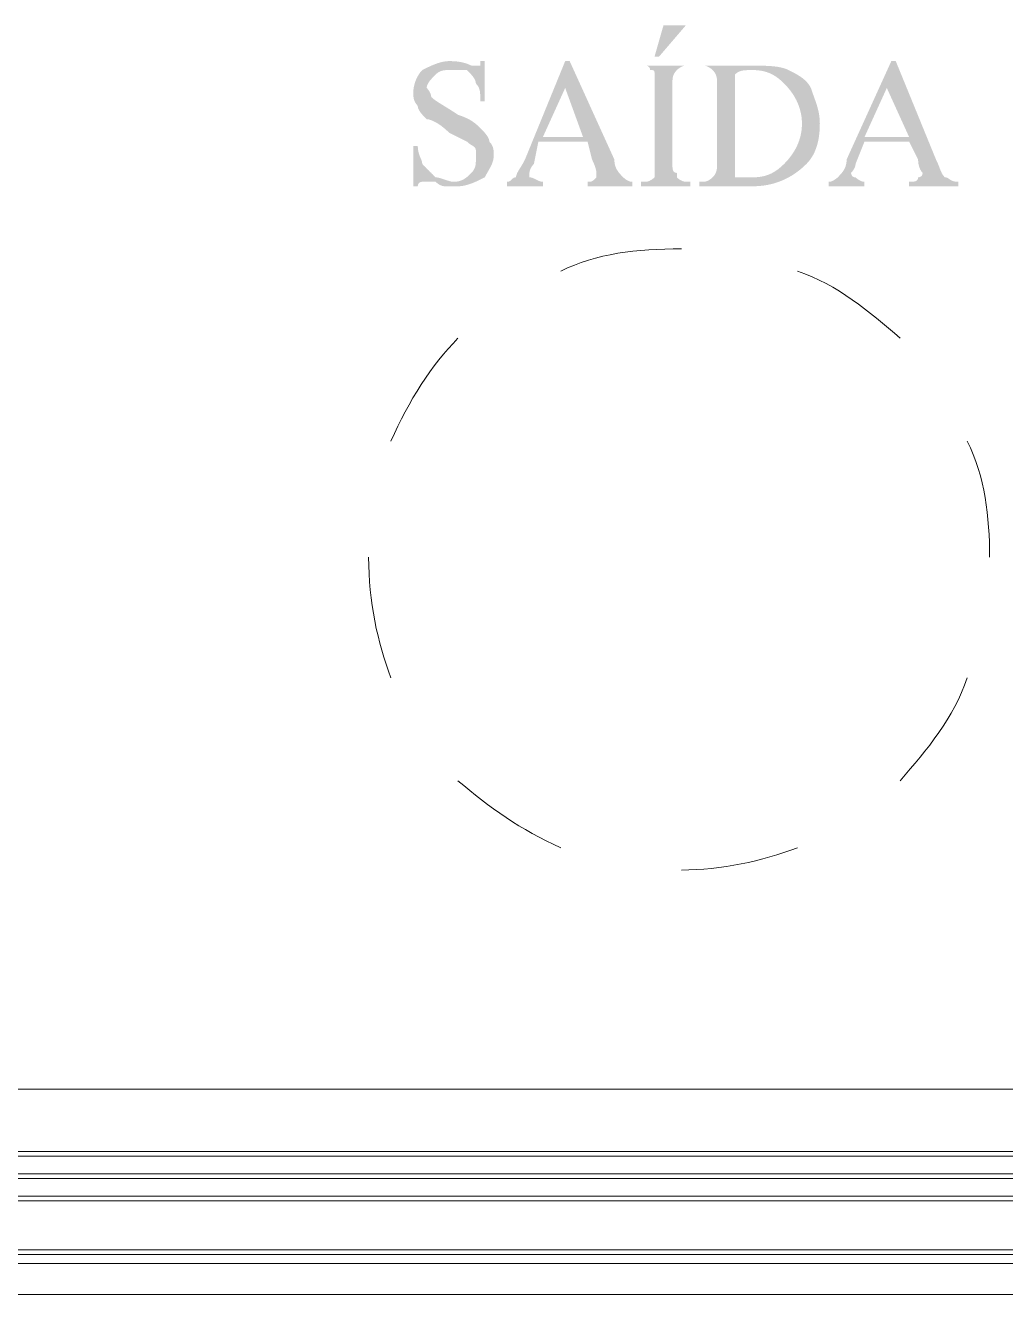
# Model space of a CAD drawing. Header units: metres. Extents: x 2999 to 3164, y 1641 to 1678.
# Drawn here: x 3003.6268 to 3003.9674, y 1655.2108 to 1655.6516 of the extents above; entities that cross this region are included whole.
import ezdxf

# ---------------------------------------------------------------- set-up
doc = ezdxf.new("R2010")
doc.units = ezdxf.units.M

msp = doc.modelspace()

# ---------------------------------------------------------------- hatches: boundary and pattern name
at = {"true_color": 0x000007}
h = msp.add_hatch(color=7, dxfattribs=at)
h.paths.add_polyline_path([(3003.78645, 1655.63919), (3003.78645, 1655.62522), (3003.7849, 1655.62522), (3003.7849, 1655.62522), (3003.7849, 1655.6256), (3003.7849, 1655.62596), (3003.78489, 1655.62631), (3003.78489, 1655.62665), (3003.78488, 1655.62697), (3003.78487, 1655.62728), (3003.78486, 1655.62758), (3003.78484, 1655.62786), (3003.78482, 1655.62814), (3003.78479, 1655.6284), (3003.78475, 1655.62866), (3003.7847, 1655.62891), (3003.78465, 1655.62914), (3003.78459, 1655.62938), (3003.78452, 1655.6296), (3003.78444, 1655.62982), (3003.78435, 1655.63003), (3003.78424, 1655.63024), (3003.78413, 1655.63044), (3003.784, 1655.63064), (3003.78386, 1655.63084), (3003.7837, 1655.63104), (3003.78353, 1655.63123), (3003.78335, 1655.63143), (3003.78335, 1655.63143), (3003.78334, 1655.63162), (3003.78331, 1655.63182), (3003.78328, 1655.63201), (3003.78322, 1655.6322), (3003.78316, 1655.6324), (3003.78308, 1655.63259), (3003.78299, 1655.63279), (3003.78289, 1655.63298), (3003.78277, 1655.63317), (3003.78265, 1655.63337), (3003.78252, 1655.63356), (3003.78238, 1655.63376), (3003.78223, 1655.63395), (3003.78207, 1655.63414), (3003.78191, 1655.63434), (3003.78174, 1655.63453), (3003.78156, 1655.63473), (3003.78138, 1655.63492), (3003.7812, 1655.63511), (3003.78101, 1655.63531), (3003.78082, 1655.6355), (3003.78063, 1655.6357), (3003.78044, 1655.63589), (3003.78024, 1655.63608), (3003.77986, 1655.63608), (3003.7795, 1655.63608), (3003.77915, 1655.63608), (3003.77881, 1655.63608), (3003.77849, 1655.63608), (3003.77818, 1655.63608), (3003.77788, 1655.63608), (3003.7776, 1655.63608), (3003.77732, 1655.63608), (3003.77706, 1655.63608), (3003.7768, 1655.63608), (3003.77656, 1655.63608), (3003.77632, 1655.63608), (3003.77609, 1655.63608), (3003.77586, 1655.63608), (3003.77564, 1655.63608), (3003.77543, 1655.63608), (3003.77522, 1655.63608), (3003.77502, 1655.63608), (3003.77482, 1655.63608), (3003.77462, 1655.63608), (3003.77442, 1655.63608), (3003.77423, 1655.63608), (3003.77403, 1655.63608), (3003.77384, 1655.63608), (3003.77365, 1655.63608), (3003.77345, 1655.63608), (3003.77326, 1655.63608), (3003.77306, 1655.63607), (3003.77287, 1655.63606), (3003.77268, 1655.63604), (3003.77248, 1655.63603), (3003.77229, 1655.636), (3003.77209, 1655.63597), (3003.7719, 1655.63593), (3003.77171, 1655.63589), (3003.77151, 1655.63584), (3003.77132, 1655.63578), (3003.77112, 1655.6357), (3003.77093, 1655.63562), (3003.77074, 1655.63553), (3003.77054, 1655.63543), (3003.77035, 1655.63531), (3003.77015, 1655.63519), (3003.76996, 1655.63504), (3003.76977, 1655.63489), (3003.76957, 1655.63472), (3003.76938, 1655.63453), (3003.76918, 1655.63434), (3003.76899, 1655.63414), (3003.7688, 1655.63395), (3003.76861, 1655.63376), (3003.76842, 1655.63356), (3003.76824, 1655.63337), (3003.76806, 1655.63317), (3003.76788, 1655.63298), (3003.76771, 1655.63279), (3003.76755, 1655.63259), (3003.76739, 1655.6324), (3003.76724, 1655.6322), (3003.7671, 1655.63201), (3003.76697, 1655.63182), (3003.76685, 1655.63162), (3003.76673, 1655.63143), (3003.76663, 1655.63123), (3003.76654, 1655.63104), (3003.76646, 1655.63085), (3003.7664, 1655.63065), (3003.76634, 1655.63046), (3003.76631, 1655.63026), (3003.76628, 1655.63007), (3003.76627, 1655.62988), (3003.76628, 1655.62987), (3003.7663, 1655.62984), (3003.76634, 1655.62981), (3003.76639, 1655.62975), (3003.76645, 1655.62969), (3003.76652, 1655.62961), (3003.76659, 1655.62952), (3003.76668, 1655.62942), (3003.76677, 1655.6293), (3003.76686, 1655.62918), (3003.76695, 1655.62905), (3003.76705, 1655.62891), (3003.76715, 1655.62876), (3003.76724, 1655.6286), (3003.76734, 1655.62844), (3003.76742, 1655.62827), (3003.76751, 1655.62809), (3003.76758, 1655.62791), (3003.76765, 1655.62773), (3003.76771, 1655.62754), (3003.76776, 1655.62735), (3003.7678, 1655.62716), (3003.76782, 1655.62697), (3003.76783, 1655.62677), (3003.76803, 1655.62658), (3003.76825, 1655.62638), (3003.76848, 1655.62619), (3003.76873, 1655.62599), (3003.769, 1655.62579), (3003.76928, 1655.62558), (3003.76958, 1655.62538), (3003.7699, 1655.62516), (3003.77023, 1655.62494), (3003.77057, 1655.62472), (3003.77094, 1655.62449), (3003.77132, 1655.62425), (3003.77171, 1655.624), (3003.77213, 1655.62375), (3003.77255, 1655.62348), (3003.773, 1655.62321), (3003.77346, 1655.62292), (3003.77394, 1655.62262), (3003.77443, 1655.62232), (3003.77494, 1655.62199), (3003.77546, 1655.62166), (3003.77601, 1655.62131), (3003.77656, 1655.62094), (3003.77714, 1655.62056), (3003.7777, 1655.62037), (3003.77824, 1655.62018), (3003.77874, 1655.61998), (3003.77922, 1655.61979), (3003.77967, 1655.61959), (3003.7801, 1655.6194), (3003.7805, 1655.61921), (3003.78087, 1655.61901), (3003.78123, 1655.61882), (3003.78157, 1655.61862), (3003.78188, 1655.61843), (3003.78218, 1655.61824), (3003.78246, 1655.61804), (3003.78273, 1655.61785), (3003.78299, 1655.61765), (3003.78323, 1655.61746), (3003.78346, 1655.61727), (3003.78369, 1655.61707), (3003.7839, 1655.61688), (3003.78411, 1655.61668), (3003.78431, 1655.61649), (3003.78451, 1655.6163), (3003.7847, 1655.6161), (3003.7849, 1655.61591), (3003.78509, 1655.61571), (3003.78528, 1655.61552), (3003.78548, 1655.61533), (3003.78567, 1655.61513), (3003.78585, 1655.61494), (3003.78604, 1655.61474), (3003.78622, 1655.61455), (3003.78639, 1655.61436), (3003.78656, 1655.61416), (3003.78673, 1655.61397), (3003.78688, 1655.61377), (3003.78703, 1655.61358), (3003.78717, 1655.61339), (3003.78731, 1655.61319), (3003.78743, 1655.613), (3003.78754, 1655.6128), (3003.78764, 1655.61261), (3003.78773, 1655.61242), (3003.78781, 1655.61222), (3003.78788, 1655.61203), (3003.78793, 1655.61183), (3003.78797, 1655.61164), (3003.78799, 1655.61145), (3003.788, 1655.61125), (3003.78819, 1655.61106), (3003.78836, 1655.61086), (3003.78851, 1655.61067), (3003.78866, 1655.61048), (3003.78878, 1655.61028), (3003.7889, 1655.61009), (3003.789, 1655.60989), (3003.78909, 1655.6097), (3003.78917, 1655.60951), (3003.78925, 1655.60931), (3003.78931, 1655.60912), (3003.78936, 1655.60892), (3003.7894, 1655.60873), (3003.78944, 1655.60854), (3003.78947, 1655.60834), (3003.7895, 1655.60815), (3003.78951, 1655.60795), (3003.78953, 1655.60776), (3003.78954, 1655.60757), (3003.78955, 1655.60737), (3003.78955, 1655.60718), (3003.78955, 1655.60698), (3003.78955, 1655.60679), (3003.78955, 1655.6066), (3003.78955, 1655.60622), (3003.78952, 1655.60585), (3003.78948, 1655.6055), (3003.78943, 1655.60516), (3003.78937, 1655.60483), (3003.78929, 1655.60451), (3003.7892, 1655.6042), (3003.78909, 1655.60389), (3003.78898, 1655.6036), (3003.78886, 1655.6033), (3003.78872, 1655.60301), (3003.78858, 1655.60272), (3003.78843, 1655.60243), (3003.78828, 1655.60213), (3003.78811, 1655.60184), (3003.78794, 1655.60154), (3003.78777, 1655.60123), (3003.78759, 1655.60092), (3003.78741, 1655.6006), (3003.78722, 1655.60027), (3003.78703, 1655.59993), (3003.78684, 1655.59958), (3003.78664, 1655.59922), (3003.78645, 1655.59884), (3003.78606, 1655.59864), (3003.78567, 1655.59845), (3003.78529, 1655.59826), (3003.7849, 1655.59807), (3003.78451, 1655.59788), (3003.78412, 1655.5977), (3003.78373, 1655.59752), (3003.78335, 1655.59734), (3003.78296, 1655.59717), (3003.78257, 1655.59701), (3003.78218, 1655.59685), (3003.78179, 1655.5967), (3003.78141, 1655.59656), (3003.78102, 1655.59643), (3003.78063, 1655.59631), (3003.78024, 1655.59619), (3003.77985, 1655.59609), (3003.77947, 1655.596), (3003.77908, 1655.59592), (3003.77869, 1655.59585), (3003.7783, 1655.5958), (3003.77791, 1655.59576), (3003.77753, 1655.59574), (3003.77714, 1655.59573), (3003.77694, 1655.59573), (3003.77675, 1655.59573), (3003.77656, 1655.59573), (3003.77636, 1655.59573), (3003.77617, 1655.59573), (3003.77597, 1655.59573), (3003.77578, 1655.59573), (3003.77559, 1655.59573), (3003.77539, 1655.59573), (3003.7752, 1655.59573), (3003.775, 1655.59573), (3003.77481, 1655.59573), (3003.77462, 1655.59573), (3003.77442, 1655.59573), (3003.77423, 1655.59573), (3003.77403, 1655.59573), (3003.77384, 1655.59573), (3003.77365, 1655.59573), (3003.77345, 1655.59573), (3003.77326, 1655.59573), (3003.77306, 1655.59573), (3003.77287, 1655.59573), (3003.77268, 1655.59573), (3003.77248, 1655.59573), (3003.77247, 1655.59573), (3003.77245, 1655.59573), (3003.77241, 1655.59574), (3003.77236, 1655.59574), (3003.77229, 1655.59575), (3003.77222, 1655.59576), (3003.77212, 1655.59577), (3003.77202, 1655.59579), (3003.77191, 1655.59581), (3003.77179, 1655.59584), (3003.77165, 1655.59588), (3003.77151, 1655.59593), (3003.77136, 1655.59598), (3003.77121, 1655.59604), (3003.77104, 1655.59611), (3003.77087, 1655.59619), (3003.7707, 1655.59628), (3003.77052, 1655.59639), (3003.77033, 1655.5965), (3003.77015, 1655.59663), (3003.76996, 1655.59677), (3003.76977, 1655.59693), (3003.76957, 1655.5971), (3003.76938, 1655.59728), (3003.76901, 1655.59728), (3003.76866, 1655.59728), (3003.76835, 1655.59728), (3003.76806, 1655.59728), (3003.7678, 1655.59728), (3003.76756, 1655.59728), (3003.76734, 1655.59728), (3003.76714, 1655.59728), (3003.76695, 1655.59728), (3003.76678, 1655.59728), (3003.76662, 1655.59728), (3003.76647, 1655.59728), (3003.76633, 1655.59728), (3003.76619, 1655.59728), (3003.76606, 1655.59728), (3003.76593, 1655.59728), (3003.7658, 1655.59728), (3003.76567, 1655.59728), (3003.76553, 1655.59728), (3003.76539, 1655.59728), (3003.76524, 1655.59728), (3003.76508, 1655.59728), (3003.76491, 1655.59728), (3003.76472, 1655.59728), (3003.76472, 1655.59728), (3003.76472, 1655.59728), (3003.76472, 1655.59728), (3003.76472, 1655.59728), (3003.76472, 1655.59728), (3003.76472, 1655.59728), (3003.76472, 1655.59728), (3003.76472, 1655.59728), (3003.76472, 1655.59728), (3003.76472, 1655.59728), (3003.76472, 1655.59728), (3003.76472, 1655.59728), (3003.76472, 1655.59728), (3003.76472, 1655.59728), (3003.76472, 1655.59728), (3003.76472, 1655.59728), (3003.76472, 1655.59728), (3003.76472, 1655.59728), (3003.76472, 1655.59728), (3003.76472, 1655.59728), (3003.76472, 1655.59728), (3003.76472, 1655.59728), (3003.76472, 1655.59728), (3003.76472, 1655.59728), (3003.76454, 1655.59728), (3003.76437, 1655.59725), (3003.76421, 1655.59722), (3003.76407, 1655.59717), (3003.76394, 1655.59711), (3003.76382, 1655.59704), (3003.76372, 1655.59697), (3003.76363, 1655.59688), (3003.76355, 1655.59679), (3003.76348, 1655.5967), (3003.76342, 1655.59661), (3003.76336, 1655.59651), (3003.76332, 1655.59641), (3003.76328, 1655.59632), (3003.76325, 1655.59622), (3003.76323, 1655.59613), (3003.76321, 1655.59605), (3003.76319, 1655.59598), (3003.76318, 1655.59591), (3003.76318, 1655.59585), (3003.76317, 1655.5958), (3003.76317, 1655.59576), (3003.76317, 1655.59574), (3003.76317, 1655.59573), (3003.76162, 1655.59573), (3003.76162, 1655.6097), (3003.76317, 1655.6097), (3003.76317, 1655.6097), (3003.76318, 1655.60932), (3003.7632, 1655.60896), (3003.76324, 1655.60861), (3003.76329, 1655.60827), (3003.76334, 1655.60795), (3003.76341, 1655.60764), (3003.76349, 1655.60734), (3003.76357, 1655.60706), (3003.76366, 1655.60678), (3003.76375, 1655.60652), (3003.76385, 1655.60626), (3003.76395, 1655.60601), (3003.76404, 1655.60578), (3003.76414, 1655.60554), (3003.76423, 1655.60532), (3003.76432, 1655.6051), (3003.7644, 1655.60489), (3003.76448, 1655.60468), (3003.76455, 1655.60448), (3003.76461, 1655.60428), (3003.76466, 1655.60408), (3003.76469, 1655.60388), (3003.76471, 1655.60369), (3003.76472, 1655.60349), (3003.76472, 1655.60349), (3003.76492, 1655.6033), (3003.76511, 1655.6031), (3003.7653, 1655.60291), (3003.7655, 1655.60272), (3003.76569, 1655.60252), (3003.76589, 1655.60233), (3003.76608, 1655.60213), (3003.76627, 1655.60194), (3003.76647, 1655.60175), (3003.76666, 1655.60155), (3003.76686, 1655.60136), (3003.76705, 1655.60116), (3003.76724, 1655.60097), (3003.76744, 1655.60078), (3003.76763, 1655.60058), (3003.76783, 1655.60039), (3003.76802, 1655.60019), (3003.76821, 1655.6), (3003.76841, 1655.59981), (3003.7686, 1655.59961), (3003.7688, 1655.59942), (3003.76899, 1655.59922), (3003.76918, 1655.59903), (3003.76938, 1655.59884), (3003.76958, 1655.59883), (3003.7698, 1655.59881), (3003.77003, 1655.59877), (3003.77027, 1655.59872), (3003.77052, 1655.59866), (3003.77078, 1655.59859), (3003.77106, 1655.59852), (3003.77133, 1655.59843), (3003.77162, 1655.59835), (3003.7719, 1655.59825), (3003.77219, 1655.59816), (3003.77248, 1655.59806), (3003.77277, 1655.59796), (3003.77306, 1655.59787), (3003.77335, 1655.59778), (3003.77363, 1655.59769), (3003.77391, 1655.5976), (3003.77418, 1655.59753), (3003.77444, 1655.59746), (3003.77469, 1655.5974), (3003.77494, 1655.59735), (3003.77517, 1655.59732), (3003.77538, 1655.59729), (3003.77559, 1655.59728), (3003.77597, 1655.59729), (3003.77633, 1655.59732), (3003.77668, 1655.59735), (3003.77702, 1655.59741), (3003.77734, 1655.59747), (3003.77765, 1655.59755), (3003.77794, 1655.59764), (3003.77823, 1655.59774), (3003.7785, 1655.59786), (3003.77877, 1655.59798), (3003.77903, 1655.59811), (3003.77927, 1655.59825), (3003.77951, 1655.5984), (3003.77974, 1655.59856), (3003.77997, 1655.59872), (3003.78018, 1655.59889), (3003.7804, 1655.59907), (3003.78061, 1655.59925), (3003.78081, 1655.59943), (3003.78101, 1655.59962), (3003.78121, 1655.59981), (3003.7814, 1655.6), (3003.7816, 1655.60019), (3003.78179, 1655.60039), (3003.78198, 1655.60058), (3003.78215, 1655.60078), (3003.78231, 1655.60097), (3003.78245, 1655.60116), (3003.78258, 1655.60136), (3003.78269, 1655.60155), (3003.78279, 1655.60175), (3003.78289, 1655.60194), (3003.78297, 1655.60213), (3003.78304, 1655.60233), (3003.7831, 1655.60252), (3003.78315, 1655.60272), (3003.7832, 1655.60291), (3003.78323, 1655.6031), (3003.78326, 1655.6033), (3003.78329, 1655.60349), (3003.78331, 1655.60369), (3003.78332, 1655.60388), (3003.78333, 1655.60407), (3003.78334, 1655.60427), (3003.78334, 1655.60446), (3003.78334, 1655.60466), (3003.78335, 1655.60485), (3003.78335, 1655.60504), (3003.78335, 1655.60523), (3003.78335, 1655.6054), (3003.78335, 1655.60556), (3003.78335, 1655.60571), (3003.78335, 1655.60584), (3003.78335, 1655.60597), (3003.78335, 1655.60608), (3003.78335, 1655.60619), (3003.78335, 1655.6063), (3003.78335, 1655.6064), (3003.78335, 1655.6065), (3003.78335, 1655.6066), (3003.78335, 1655.60669), (3003.78335, 1655.60679), (3003.78335, 1655.60689), (3003.78335, 1655.607), (3003.78335, 1655.60711), (3003.78335, 1655.60723), (3003.78335, 1655.60735), (3003.78335, 1655.60749), (3003.78335, 1655.60763), (3003.78335, 1655.60779), (3003.78335, 1655.60796), (3003.78335, 1655.60815), (3003.78334, 1655.60833), (3003.78331, 1655.60851), (3003.78328, 1655.60866), (3003.78322, 1655.60881), (3003.78316, 1655.60894), (3003.78308, 1655.60907), (3003.78299, 1655.60919), (3003.78289, 1655.6093), (3003.78277, 1655.6094), (3003.78265, 1655.6095), (3003.78252, 1655.6096), (3003.78238, 1655.6097), (3003.78223, 1655.6098), (3003.78207, 1655.6099), (3003.78191, 1655.61), (3003.78174, 1655.6101), (3003.78156, 1655.61021), (3003.78138, 1655.61033), (3003.7812, 1655.61046), (3003.78101, 1655.61059), (3003.78082, 1655.61074), (3003.78063, 1655.61089), (3003.78044, 1655.61107), (3003.78024, 1655.61125), (3003.78023, 1655.61126), (3003.78018, 1655.61128), (3003.7801, 1655.61132), (3003.78, 1655.61137), (3003.77987, 1655.61144), (3003.77971, 1655.61152), (3003.77953, 1655.61161), (3003.77932, 1655.61171), (3003.7791, 1655.61182), (3003.77885, 1655.61195), (3003.77858, 1655.61208), (3003.7783, 1655.61222), (3003.778, 1655.61237), (3003.77769, 1655.61253), (3003.77736, 1655.61269), (3003.77702, 1655.61286), (3003.77667, 1655.61304), (3003.77631, 1655.61322), (3003.77595, 1655.6134), (3003.77557, 1655.61359), (3003.77519, 1655.61378), (3003.77481, 1655.61397), (3003.77442, 1655.61416), (3003.77403, 1655.61436), (3003.77365, 1655.61474), (3003.77326, 1655.6151), (3003.77287, 1655.61545), (3003.77249, 1655.61578), (3003.77211, 1655.61609), (3003.77173, 1655.61639), (3003.77136, 1655.61668), (3003.77099, 1655.61694), (3003.77062, 1655.61719), (3003.77027, 1655.61743), (3003.76992, 1655.61765), (3003.76957, 1655.61785), (3003.76924, 1655.61803), (3003.76891, 1655.6182), (3003.76859, 1655.61836), (3003.76829, 1655.61849), (3003.76799, 1655.61862), (3003.7677, 1655.61872), (3003.76743, 1655.61881), (3003.76717, 1655.61888), (3003.76693, 1655.61894), (3003.76669, 1655.61898), (3003.76648, 1655.619), (3003.76627, 1655.61901), (3003.76608, 1655.61921), (3003.76589, 1655.6194), (3003.7657, 1655.61959), (3003.76551, 1655.61979), (3003.76532, 1655.61998), (3003.76513, 1655.62018), (3003.76495, 1655.62037), (3003.76478, 1655.62056), (3003.76461, 1655.62076), (3003.76445, 1655.62095), (3003.76429, 1655.62115), (3003.76414, 1655.62134), (3003.764, 1655.62153), (3003.76387, 1655.62173), (3003.76374, 1655.62192), (3003.76363, 1655.62212), (3003.76353, 1655.62231), (3003.76344, 1655.6225), (3003.76336, 1655.6227), (3003.76329, 1655.62289), (3003.76324, 1655.62309), (3003.7632, 1655.62328), (3003.76318, 1655.62347), (3003.76317, 1655.62367), (3003.76298, 1655.62386), (3003.76281, 1655.62406), (3003.76266, 1655.62425), (3003.76252, 1655.62444), (3003.76239, 1655.62464), (3003.76227, 1655.62483), (3003.76217, 1655.62503), (3003.76208, 1655.62522), (3003.762, 1655.62541), (3003.76193, 1655.62561), (3003.76186, 1655.6258), (3003.76181, 1655.626), (3003.76177, 1655.62619), (3003.76173, 1655.62638), (3003.7617, 1655.62658), (3003.76168, 1655.62677), (3003.76166, 1655.62697), (3003.76164, 1655.62716), (3003.76163, 1655.62735), (3003.76163, 1655.62755), (3003.76162, 1655.62774), (3003.76162, 1655.62794), (3003.76162, 1655.62813), (3003.76162, 1655.62832), (3003.76163, 1655.62871), (3003.76165, 1655.6291), (3003.76169, 1655.62948), (3003.76174, 1655.62987), (3003.76181, 1655.63025), (3003.76189, 1655.63063), (3003.76198, 1655.631), (3003.76208, 1655.63137), (3003.76219, 1655.63173), (3003.76231, 1655.63209), (3003.76245, 1655.63244), (3003.76259, 1655.63279), (3003.76274, 1655.63312), (3003.76289, 1655.63345), (3003.76306, 1655.63376), (3003.76323, 1655.63407), (3003.7634, 1655.63437), (3003.76358, 1655.63465), (3003.76377, 1655.63493), (3003.76395, 1655.63519), (3003.76414, 1655.63543), (3003.76434, 1655.63566), (3003.76453, 1655.63588), (3003.76472, 1655.63608), (3003.76511, 1655.63628), (3003.7655, 1655.63647), (3003.76589, 1655.63666), (3003.76627, 1655.63685), (3003.76666, 1655.63704), (3003.76705, 1655.63722), (3003.76744, 1655.6374), (3003.76783, 1655.63758), (3003.76821, 1655.63775), (3003.7686, 1655.63791), (3003.76899, 1655.63807), (3003.76938, 1655.63822), (3003.76977, 1655.63836), (3003.77015, 1655.63849), (3003.77054, 1655.63861), (3003.77093, 1655.63873), (3003.77132, 1655.63883), (3003.77171, 1655.63892), (3003.77209, 1655.639), (3003.77248, 1655.63906), (3003.77287, 1655.63912), (3003.77326, 1655.63916), (3003.77365, 1655.63918), (3003.77403, 1655.63919), (3003.77424, 1655.63919), (3003.77445, 1655.63919), (3003.77469, 1655.63918), (3003.77493, 1655.63918), (3003.77519, 1655.63917), (3003.77546, 1655.63916), (3003.77575, 1655.63915), (3003.77605, 1655.63913), (3003.77635, 1655.63911), (3003.77667, 1655.63907), (3003.777, 1655.63904), (3003.77733, 1655.63899), (3003.77768, 1655.63894), (3003.77803, 1655.63888), (3003.77838, 1655.63881), (3003.77875, 1655.63873), (3003.77912, 1655.63864), (3003.77949, 1655.63853), (3003.77987, 1655.63842), (3003.78025, 1655.63829), (3003.78063, 1655.63815), (3003.78102, 1655.63799), (3003.78141, 1655.63782), (3003.78179, 1655.63764), (3003.7818, 1655.63764), (3003.78182, 1655.63764), (3003.78186, 1655.63764), (3003.78191, 1655.63764), (3003.78197, 1655.63764), (3003.78204, 1655.63764), (3003.78211, 1655.63764), (3003.7822, 1655.63764), (3003.78228, 1655.63764), (3003.78238, 1655.63764), (3003.78247, 1655.63764), (3003.78257, 1655.63764), (3003.78267, 1655.63764), (3003.78276, 1655.63764), (3003.78285, 1655.63764), (3003.78294, 1655.63764), (3003.78303, 1655.63764), (3003.7831, 1655.63764), (3003.78317, 1655.63764), (3003.78323, 1655.63764), (3003.78328, 1655.63764), (3003.78332, 1655.63764), (3003.78334, 1655.63764), (3003.78335, 1655.63764), (3003.78335, 1655.63764), (3003.78338, 1655.63764), (3003.78341, 1655.63764), (3003.78346, 1655.63764), (3003.78352, 1655.63764), (3003.78359, 1655.63764), (3003.78366, 1655.63764), (3003.78375, 1655.63764), (3003.78384, 1655.63764), (3003.78393, 1655.63764), (3003.78402, 1655.63764), (3003.78412, 1655.63764), (3003.78422, 1655.63764), (3003.78431, 1655.63764), (3003.78441, 1655.63764), (3003.7845, 1655.63764), (3003.78458, 1655.63764), (3003.78466, 1655.63764), (3003.78472, 1655.63764), (3003.78478, 1655.63764), (3003.78483, 1655.63764), (3003.78487, 1655.63764), (3003.78489, 1655.63764), (3003.7849, 1655.63764), (3003.7849, 1655.63764), (3003.7849, 1655.63764), (3003.7849, 1655.63764), (3003.7849, 1655.63764), (3003.7849, 1655.63765), (3003.7849, 1655.63766), (3003.7849, 1655.63767), (3003.7849, 1655.63769), (3003.7849, 1655.63772), (3003.7849, 1655.63775), (3003.7849, 1655.63778), (3003.7849, 1655.63783), (3003.7849, 1655.63788), (3003.7849, 1655.63794), (3003.7849, 1655.63801), (3003.7849, 1655.63809), (3003.7849, 1655.63819), (3003.7849, 1655.63829), (3003.7849, 1655.63841), (3003.7849, 1655.63853), (3003.7849, 1655.63867), (3003.7849, 1655.63883), (3003.7849, 1655.639), (3003.7849, 1655.63919), (3003.78645, 1655.63919), (3003.7849, 1655.63919)])
h.paths.add_polyline_path([(3003.82214, 1655.61125), (3003.80507, 1655.61125), (3003.80352, 1655.60349), (3003.80352, 1655.60349), (3003.80333, 1655.6033), (3003.80316, 1655.60311), (3003.80301, 1655.60291), (3003.80287, 1655.60272), (3003.80274, 1655.60254), (3003.80262, 1655.60235), (3003.80252, 1655.60217), (3003.80243, 1655.602), (3003.80235, 1655.60183), (3003.80228, 1655.60166), (3003.80222, 1655.60151), (3003.80216, 1655.60136), (3003.80212, 1655.60122), (3003.80208, 1655.60108), (3003.80205, 1655.60096), (3003.80203, 1655.60085), (3003.80201, 1655.60075), (3003.80199, 1655.60066), (3003.80198, 1655.60058), (3003.80198, 1655.60051), (3003.80197, 1655.60046), (3003.80197, 1655.60042), (3003.80197, 1655.6004), (3003.80197, 1655.60039), (3003.80197, 1655.60039), (3003.80197, 1655.60038), (3003.80197, 1655.60036), (3003.80197, 1655.60032), (3003.80197, 1655.60027), (3003.80197, 1655.60021), (3003.80197, 1655.60015), (3003.80197, 1655.60007), (3003.80197, 1655.59999), (3003.80197, 1655.5999), (3003.80197, 1655.5998), (3003.80197, 1655.59971), (3003.80197, 1655.59961), (3003.80197, 1655.59952), (3003.80197, 1655.59942), (3003.80197, 1655.59933), (3003.80197, 1655.59924), (3003.80197, 1655.59916), (3003.80197, 1655.59908), (3003.80197, 1655.59901), (3003.80197, 1655.59895), (3003.80197, 1655.5989), (3003.80197, 1655.59887), (3003.80197, 1655.59884), (3003.80197, 1655.59884), (3003.80216, 1655.59883), (3003.80236, 1655.59881), (3003.80255, 1655.59877), (3003.80274, 1655.59872), (3003.80294, 1655.59866), (3003.80313, 1655.59859), (3003.80333, 1655.59852), (3003.80352, 1655.59843), (3003.80371, 1655.59835), (3003.80391, 1655.59825), (3003.8041, 1655.59816), (3003.8043, 1655.59806), (3003.80449, 1655.59796), (3003.80468, 1655.59787), (3003.80488, 1655.59778), (3003.80507, 1655.59769), (3003.80527, 1655.5976), (3003.80546, 1655.59753), (3003.80565, 1655.59746), (3003.80585, 1655.5974), (3003.80604, 1655.59735), (3003.80624, 1655.59732), (3003.80643, 1655.59729), (3003.80662, 1655.59728), (3003.80662, 1655.59573), (3003.79421, 1655.59573), (3003.79421, 1655.59728), (3003.79421, 1655.59728), (3003.7944, 1655.59729), (3003.79457, 1655.59732), (3003.79472, 1655.59735), (3003.79487, 1655.5974), (3003.79501, 1655.59746), (3003.79513, 1655.59753), (3003.79525, 1655.5976), (3003.79536, 1655.59769), (3003.79546, 1655.59778), (3003.79557, 1655.59787), (3003.79566, 1655.59796), (3003.79576, 1655.59806), (3003.79586, 1655.59816), (3003.79596, 1655.59825), (3003.79606, 1655.59835), (3003.79616, 1655.59843), (3003.79627, 1655.59852), (3003.79639, 1655.59859), (3003.79652, 1655.59866), (3003.79665, 1655.59872), (3003.7968, 1655.59877), (3003.79696, 1655.59881), (3003.79713, 1655.59883), (3003.79731, 1655.59884), (3003.79731, 1655.59884), (3003.79732, 1655.59903), (3003.79734, 1655.59923), (3003.79738, 1655.59942), (3003.79744, 1655.59962), (3003.7975, 1655.59982), (3003.79758, 1655.60002), (3003.79767, 1655.60023), (3003.79777, 1655.60045), (3003.79789, 1655.60066), (3003.79801, 1655.60089), (3003.79814, 1655.60112), (3003.79828, 1655.60136), (3003.79843, 1655.60161), (3003.79859, 1655.60186), (3003.79875, 1655.60213), (3003.79892, 1655.6024), (3003.7991, 1655.60269), (3003.79928, 1655.60298), (3003.79946, 1655.60329), (3003.79965, 1655.60361), (3003.79984, 1655.60395), (3003.80003, 1655.6043), (3003.80022, 1655.60466), (3003.80042, 1655.60504), (3003.81438, 1655.63919), (3003.81594, 1655.63919), (3003.83146, 1655.60504), (3003.83146, 1655.60504), (3003.83146, 1655.60466), (3003.83149, 1655.6043), (3003.83153, 1655.60395), (3003.83158, 1655.60361), (3003.83164, 1655.60329), (3003.83172, 1655.60298), (3003.83181, 1655.60269), (3003.83192, 1655.6024), (3003.83203, 1655.60213), (3003.83215, 1655.60186), (3003.83228, 1655.60161), (3003.83243, 1655.60136), (3003.83258, 1655.60112), (3003.83273, 1655.60089), (3003.8329, 1655.60066), (3003.83307, 1655.60045), (3003.83324, 1655.60023), (3003.83342, 1655.60002), (3003.8336, 1655.59982), (3003.83379, 1655.59962), (3003.83398, 1655.59942), (3003.83417, 1655.59923), (3003.83437, 1655.59903), (3003.83456, 1655.59884), (3003.83456, 1655.59884), (3003.83457, 1655.59883), (3003.83459, 1655.59881), (3003.83463, 1655.59877), (3003.83468, 1655.59872), (3003.83475, 1655.59866), (3003.83483, 1655.59859), (3003.83492, 1655.59852), (3003.83502, 1655.59843), (3003.83513, 1655.59835), (3003.83526, 1655.59825), (3003.83539, 1655.59816), (3003.83553, 1655.59806), (3003.83568, 1655.59796), (3003.83584, 1655.59787), (3003.836, 1655.59778), (3003.83617, 1655.59769), (3003.83634, 1655.5976), (3003.83652, 1655.59753), (3003.83671, 1655.59746), (3003.83689, 1655.5974), (3003.83708, 1655.59735), (3003.83728, 1655.59732), (3003.83747, 1655.59729), (3003.83766, 1655.59728), (3003.83766, 1655.59573), (3003.82214, 1655.59573), (3003.82214, 1655.59728), (3003.82214, 1655.59728), (3003.82233, 1655.59728), (3003.8225, 1655.59729), (3003.82266, 1655.59729), (3003.82281, 1655.59729), (3003.82294, 1655.5973), (3003.82307, 1655.59731), (3003.82318, 1655.59732), (3003.82329, 1655.59734), (3003.8234, 1655.59737), (3003.8235, 1655.5974), (3003.8236, 1655.59743), (3003.8237, 1655.59748), (3003.82379, 1655.59753), (3003.82389, 1655.59759), (3003.82399, 1655.59766), (3003.8241, 1655.59774), (3003.82421, 1655.59784), (3003.82433, 1655.59794), (3003.82445, 1655.59805), (3003.82459, 1655.59818), (3003.82473, 1655.59832), (3003.82489, 1655.59848), (3003.82506, 1655.59865), (3003.82525, 1655.59884), (3003.82525, 1655.59884), (3003.82525, 1655.59884), (3003.82525, 1655.59884), (3003.82525, 1655.59884), (3003.82525, 1655.59884), (3003.82525, 1655.59885), (3003.82525, 1655.59886), (3003.82525, 1655.59887), (3003.82525, 1655.59889), (3003.82525, 1655.59892), (3003.82525, 1655.59895), (3003.82525, 1655.59899), (3003.82525, 1655.59903), (3003.82525, 1655.59908), (3003.82525, 1655.59914), (3003.82525, 1655.59922), (3003.82525, 1655.5993), (3003.82525, 1655.59939), (3003.82525, 1655.59949), (3003.82525, 1655.59961), (3003.82525, 1655.59973), (3003.82525, 1655.59988), (3003.82525, 1655.60003), (3003.82525, 1655.6002), (3003.82525, 1655.60039), (3003.82525, 1655.6004), (3003.82525, 1655.60042), (3003.82525, 1655.60046), (3003.82524, 1655.60052), (3003.82523, 1655.60059), (3003.82522, 1655.60068), (3003.82521, 1655.60078), (3003.82519, 1655.60091), (3003.82517, 1655.60104), (3003.82514, 1655.6012), (3003.8251, 1655.60137), (3003.82505, 1655.60155), (3003.825, 1655.60175), (3003.82494, 1655.60197), (3003.82487, 1655.60221), (3003.82479, 1655.60246), (3003.8247, 1655.60272), (3003.82459, 1655.60301), (3003.82448, 1655.60331), (3003.82435, 1655.60362), (3003.82421, 1655.60395), (3003.82405, 1655.6043), (3003.82388, 1655.60466), (3003.8237, 1655.60504), (3003.82214, 1655.61125), (3003.8237, 1655.60504)])
h.paths.add_polyline_path([(3003.82059, 1655.6128), (3003.81438, 1655.62988), (3003.80662, 1655.6128), (3003.82059, 1655.6128), (3003.80662, 1655.6128)])
h.paths.add_polyline_path([(3003.85784, 1655.59728), (3003.85784, 1655.59573), (3003.84077, 1655.59573), (3003.84077, 1655.59728), (3003.84232, 1655.59728), (3003.84232, 1655.59728), (3003.84251, 1655.59729), (3003.84271, 1655.59732), (3003.8429, 1655.59735), (3003.84309, 1655.5974), (3003.84328, 1655.59746), (3003.84346, 1655.59753), (3003.84364, 1655.5976), (3003.84381, 1655.59769), (3003.84398, 1655.59778), (3003.84415, 1655.59787), (3003.8443, 1655.59796), (3003.84445, 1655.59806), (3003.84459, 1655.59816), (3003.84473, 1655.59825), (3003.84485, 1655.59835), (3003.84496, 1655.59843), (3003.84507, 1655.59852), (3003.84516, 1655.59859), (3003.84524, 1655.59866), (3003.8453, 1655.59872), (3003.84535, 1655.59877), (3003.84539, 1655.59881), (3003.84542, 1655.59883), (3003.84542, 1655.59884), (3003.84542, 1655.59884), (3003.84542, 1655.59903), (3003.84542, 1655.59922), (3003.84542, 1655.59942), (3003.84542, 1655.59961), (3003.84542, 1655.59981), (3003.84542, 1655.6), (3003.84542, 1655.60019), (3003.84542, 1655.60039), (3003.84542, 1655.60058), (3003.84542, 1655.60078), (3003.84542, 1655.60097), (3003.84542, 1655.60116), (3003.84542, 1655.60136), (3003.84542, 1655.60155), (3003.84542, 1655.60175), (3003.84542, 1655.60194), (3003.84542, 1655.60213), (3003.84542, 1655.60233), (3003.84542, 1655.60252), (3003.84542, 1655.60272), (3003.84542, 1655.60291), (3003.84542, 1655.6031), (3003.84542, 1655.6033), (3003.84542, 1655.60349), (3003.84542, 1655.63143), (3003.84542, 1655.63143), (3003.84542, 1655.63162), (3003.84542, 1655.63181), (3003.84542, 1655.63201), (3003.84542, 1655.6322), (3003.84542, 1655.63238), (3003.84542, 1655.63257), (3003.84542, 1655.63275), (3003.84542, 1655.63292), (3003.84542, 1655.63309), (3003.84542, 1655.63326), (3003.84542, 1655.63341), (3003.84542, 1655.63356), (3003.84542, 1655.6337), (3003.84542, 1655.63384), (3003.84542, 1655.63396), (3003.84542, 1655.63407), (3003.84542, 1655.63417), (3003.84542, 1655.63426), (3003.84542, 1655.63434), (3003.84542, 1655.63441), (3003.84542, 1655.63446), (3003.84542, 1655.6345), (3003.84542, 1655.63452), (3003.84542, 1655.63453), (3003.84542, 1655.63453), (3003.84542, 1655.63472), (3003.84542, 1655.63489), (3003.84542, 1655.63504), (3003.84542, 1655.63519), (3003.84541, 1655.63531), (3003.8454, 1655.63543), (3003.84538, 1655.63553), (3003.84537, 1655.63562), (3003.84534, 1655.6357), (3003.84531, 1655.63578), (3003.84527, 1655.63584), (3003.84523, 1655.63589), (3003.84518, 1655.63593), (3003.84512, 1655.63597), (3003.84504, 1655.636), (3003.84496, 1655.63603), (3003.84487, 1655.63604), (3003.84477, 1655.63606), (3003.84465, 1655.63607), (3003.84453, 1655.63608), (3003.84438, 1655.63608), (3003.84423, 1655.63608), (3003.84406, 1655.63608), (3003.84387, 1655.63608), (3003.84386, 1655.63627), (3003.84384, 1655.63644), (3003.8438, 1655.6366), (3003.84376, 1655.63674), (3003.8437, 1655.63687), (3003.84363, 1655.63698), (3003.84355, 1655.63708), (3003.84347, 1655.63718), (3003.84338, 1655.63726), (3003.84329, 1655.63733), (3003.84319, 1655.63739), (3003.8431, 1655.63744), (3003.843, 1655.63749), (3003.8429, 1655.63752), (3003.84281, 1655.63755), (3003.84272, 1655.63758), (3003.84264, 1655.6376), (3003.84256, 1655.63761), (3003.84249, 1655.63762), (3003.84243, 1655.63763), (3003.84239, 1655.63763), (3003.84235, 1655.63763), (3003.84233, 1655.63764), (3003.84232, 1655.63764), (3003.84077, 1655.63764), (3003.85784, 1655.63764), (3003.85629, 1655.63764), (3003.85629, 1655.63764), (3003.85609, 1655.63763), (3003.8559, 1655.6376), (3003.85571, 1655.63757), (3003.85552, 1655.63752), (3003.85533, 1655.63746), (3003.85515, 1655.63739), (3003.85497, 1655.63732), (3003.85479, 1655.63723), (3003.85462, 1655.63714), (3003.85446, 1655.63705), (3003.8543, 1655.63696), (3003.85415, 1655.63686), (3003.85401, 1655.63676), (3003.85388, 1655.63667), (3003.85376, 1655.63657), (3003.85364, 1655.63649), (3003.85354, 1655.6364), (3003.85345, 1655.63633), (3003.85337, 1655.63626), (3003.85331, 1655.6362), (3003.85325, 1655.63615), (3003.85321, 1655.63611), (3003.85319, 1655.63609), (3003.85318, 1655.63608), (3003.85318, 1655.63608), (3003.853, 1655.63589), (3003.85283, 1655.6357), (3003.85267, 1655.6355), (3003.85253, 1655.63531), (3003.8524, 1655.63511), (3003.85229, 1655.63492), (3003.85218, 1655.63473), (3003.85209, 1655.63453), (3003.85201, 1655.63434), (3003.85194, 1655.63414), (3003.85188, 1655.63395), (3003.85183, 1655.63376), (3003.85178, 1655.63356), (3003.85174, 1655.63337), (3003.85171, 1655.63317), (3003.85169, 1655.63298), (3003.85167, 1655.63279), (3003.85166, 1655.63259), (3003.85165, 1655.6324), (3003.85164, 1655.6322), (3003.85163, 1655.63201), (3003.85163, 1655.63182), (3003.85163, 1655.63162), (3003.85163, 1655.63143), (3003.85163, 1655.60349), (3003.85163, 1655.60349), (3003.85163, 1655.6033), (3003.85163, 1655.60311), (3003.85163, 1655.60291), (3003.85164, 1655.60272), (3003.85165, 1655.60254), (3003.85166, 1655.60235), (3003.85167, 1655.60217), (3003.85169, 1655.602), (3003.85171, 1655.60183), (3003.85174, 1655.60166), (3003.85178, 1655.60151), (3003.85183, 1655.60136), (3003.85188, 1655.60122), (3003.85194, 1655.60108), (3003.85201, 1655.60096), (3003.85209, 1655.60085), (3003.85218, 1655.60075), (3003.85229, 1655.60066), (3003.8524, 1655.60058), (3003.85253, 1655.60051), (3003.85267, 1655.60046), (3003.85283, 1655.60042), (3003.853, 1655.6004), (3003.85318, 1655.60039), (3003.85318, 1655.60039), (3003.85318, 1655.6002), (3003.85318, 1655.60003), (3003.85318, 1655.59988), (3003.85318, 1655.59973), (3003.85318, 1655.59961), (3003.85318, 1655.59949), (3003.85318, 1655.59939), (3003.85318, 1655.5993), (3003.85318, 1655.59922), (3003.85318, 1655.59914), (3003.85318, 1655.59908), (3003.85318, 1655.59903), (3003.85318, 1655.59899), (3003.85318, 1655.59895), (3003.85318, 1655.59892), (3003.85318, 1655.59889), (3003.85318, 1655.59887), (3003.85318, 1655.59886), (3003.85318, 1655.59885), (3003.85318, 1655.59884), (3003.85318, 1655.59884), (3003.85318, 1655.59884), (3003.85318, 1655.59884), (3003.85318, 1655.59884), (3003.85338, 1655.59865), (3003.85357, 1655.59848), (3003.85376, 1655.59832), (3003.85395, 1655.59818), (3003.85414, 1655.59805), (3003.85432, 1655.59794), (3003.8545, 1655.59784), (3003.85468, 1655.59774), (3003.85485, 1655.59766), (3003.85501, 1655.59759), (3003.85517, 1655.59753), (3003.85532, 1655.59748), (3003.85546, 1655.59743), (3003.85559, 1655.5974), (3003.85571, 1655.59737), (3003.85583, 1655.59734), (3003.85593, 1655.59732), (3003.85602, 1655.59731), (3003.8561, 1655.5973), (3003.85616, 1655.59729), (3003.85622, 1655.59729), (3003.85626, 1655.59729), (3003.85628, 1655.59728), (3003.85629, 1655.59728), (3003.85784, 1655.59728), (3003.85629, 1655.59728)])
h.paths.add_polyline_path([(3003.85629, 1655.6516), (3003.84698, 1655.64074), (3003.84542, 1655.64074), (3003.84853, 1655.6516), (3003.85629, 1655.6516), (3003.84853, 1655.6516)])
h.paths.add_polyline_path([(3003.86094, 1655.59573), (3003.86094, 1655.59728), (3003.86249, 1655.59728), (3003.86249, 1655.59728), (3003.86269, 1655.59729), (3003.86288, 1655.59732), (3003.86307, 1655.59735), (3003.86326, 1655.5974), (3003.86345, 1655.59746), (3003.86363, 1655.59753), (3003.86381, 1655.5976), (3003.86399, 1655.59769), (3003.86416, 1655.59778), (3003.86432, 1655.59787), (3003.86448, 1655.59796), (3003.86463, 1655.59806), (3003.86477, 1655.59816), (3003.8649, 1655.59825), (3003.86503, 1655.59835), (3003.86514, 1655.59843), (3003.86524, 1655.59852), (3003.86533, 1655.59859), (3003.86541, 1655.59866), (3003.86548, 1655.59872), (3003.86553, 1655.59877), (3003.86557, 1655.59881), (3003.86559, 1655.59883), (3003.8656, 1655.59884), (3003.8656, 1655.59884), (3003.86578, 1655.59903), (3003.86596, 1655.59922), (3003.86611, 1655.59942), (3003.86625, 1655.59961), (3003.86638, 1655.59981), (3003.8665, 1655.6), (3003.8666, 1655.60019), (3003.86669, 1655.60039), (3003.86677, 1655.60058), (3003.86684, 1655.60078), (3003.8669, 1655.60097), (3003.86696, 1655.60116), (3003.867, 1655.60136), (3003.86704, 1655.60155), (3003.86707, 1655.60175), (3003.86709, 1655.60194), (3003.86711, 1655.60213), (3003.86713, 1655.60233), (3003.86714, 1655.60252), (3003.86714, 1655.60272), (3003.86715, 1655.60291), (3003.86715, 1655.6031), (3003.86715, 1655.6033), (3003.86715, 1655.60349), (3003.86715, 1655.63143), (3003.86715, 1655.63143), (3003.86715, 1655.63162), (3003.86715, 1655.63182), (3003.86715, 1655.63201), (3003.86714, 1655.6322), (3003.86714, 1655.6324), (3003.86713, 1655.63259), (3003.86711, 1655.63279), (3003.86709, 1655.63298), (3003.86707, 1655.63317), (3003.86704, 1655.63337), (3003.867, 1655.63356), (3003.86696, 1655.63376), (3003.8669, 1655.63395), (3003.86684, 1655.63414), (3003.86677, 1655.63434), (3003.86669, 1655.63453), (3003.8666, 1655.63473), (3003.8665, 1655.63492), (3003.86638, 1655.63511), (3003.86625, 1655.63531), (3003.86611, 1655.6355), (3003.86596, 1655.6357), (3003.86578, 1655.63589), (3003.8656, 1655.63608), (3003.8656, 1655.63608), (3003.86559, 1655.63609), (3003.86557, 1655.63611), (3003.86553, 1655.63615), (3003.86548, 1655.6362), (3003.86541, 1655.63626), (3003.86533, 1655.63633), (3003.86524, 1655.6364), (3003.86514, 1655.63649), (3003.86503, 1655.63657), (3003.8649, 1655.63667), (3003.86477, 1655.63676), (3003.86463, 1655.63686), (3003.86448, 1655.63696), (3003.86432, 1655.63705), (3003.86416, 1655.63714), (3003.86399, 1655.63723), (3003.86381, 1655.63732), (3003.86363, 1655.63739), (3003.86345, 1655.63746), (3003.86326, 1655.63752), (3003.86307, 1655.63757), (3003.86288, 1655.6376), (3003.86269, 1655.63763), (3003.86249, 1655.63764), (3003.86094, 1655.63764), (3003.87801, 1655.63764), (3003.87801, 1655.63764), (3003.87878, 1655.63764), (3003.87953, 1655.63763), (3003.88027, 1655.63763), (3003.88099, 1655.63763), (3003.88169, 1655.63762), (3003.88238, 1655.63761), (3003.88305, 1655.6376), (3003.8837, 1655.63758), (3003.88434, 1655.63755), (3003.88497, 1655.63752), (3003.88557, 1655.63749), (3003.88616, 1655.63744), (3003.88674, 1655.63739), (3003.88729, 1655.63733), (3003.88784, 1655.63726), (3003.88836, 1655.63718), (3003.88887, 1655.63708), (3003.88936, 1655.63698), (3003.88984, 1655.63687), (3003.8903, 1655.63674), (3003.89075, 1655.6366), (3003.89117, 1655.63644), (3003.89159, 1655.63627), (3003.89198, 1655.63608), (3003.89198, 1655.63608), (3003.89237, 1655.63589), (3003.89276, 1655.63569), (3003.89314, 1655.6355), (3003.89353, 1655.6353), (3003.89391, 1655.6351), (3003.89429, 1655.63489), (3003.89466, 1655.63469), (3003.89503, 1655.63447), (3003.89539, 1655.63426), (3003.89575, 1655.63403), (3003.8961, 1655.6338), (3003.89644, 1655.63356), (3003.89678, 1655.63331), (3003.89711, 1655.63306), (3003.89742, 1655.63279), (3003.89773, 1655.63252), (3003.89803, 1655.63223), (3003.89831, 1655.63194), (3003.89858, 1655.63163), (3003.89884, 1655.63131), (3003.89909, 1655.63097), (3003.89932, 1655.63062), (3003.89954, 1655.63026), (3003.89974, 1655.62988), (3003.89994, 1655.6293), (3003.90013, 1655.62874), (3003.90032, 1655.6282), (3003.90051, 1655.62766), (3003.9007, 1655.62714), (3003.90088, 1655.62663), (3003.90106, 1655.62612), (3003.90124, 1655.62562), (3003.90141, 1655.62513), (3003.90157, 1655.62464), (3003.90173, 1655.62415), (3003.90188, 1655.62367), (3003.90202, 1655.62318), (3003.90215, 1655.6227), (3003.90227, 1655.62221), (3003.90239, 1655.62171), (3003.90249, 1655.62121), (3003.90258, 1655.62071), (3003.90266, 1655.6202), (3003.90272, 1655.61967), (3003.90278, 1655.61914), (3003.90281, 1655.61859), (3003.90284, 1655.61803), (3003.90285, 1655.61746), (3003.90284, 1655.61669), (3003.90281, 1655.61594), (3003.90277, 1655.6152), (3003.90272, 1655.61449), (3003.90264, 1655.61378), (3003.90255, 1655.61309), (3003.90245, 1655.61242), (3003.90233, 1655.61177), (3003.90219, 1655.61113), (3003.90204, 1655.61051), (3003.90187, 1655.6099), (3003.90168, 1655.60931), (3003.90148, 1655.60874), (3003.90126, 1655.60818), (3003.90103, 1655.60764), (3003.90078, 1655.60711), (3003.90051, 1655.6066), (3003.90023, 1655.60611), (3003.89993, 1655.60563), (3003.89961, 1655.60517), (3003.89928, 1655.60473), (3003.89893, 1655.6043), (3003.89857, 1655.60389), (3003.89819, 1655.60349), (3003.8976, 1655.60292), (3003.89699, 1655.60236), (3003.89637, 1655.60182), (3003.89573, 1655.6013), (3003.89508, 1655.6008), (3003.89441, 1655.60032), (3003.89372, 1655.59985), (3003.89302, 1655.59941), (3003.8923, 1655.59899), (3003.89156, 1655.59859), (3003.89081, 1655.59822), (3003.89004, 1655.59787), (3003.88926, 1655.59754), (3003.88846, 1655.59724), (3003.88764, 1655.59696), (3003.88681, 1655.59671), (3003.88596, 1655.59649), (3003.8851, 1655.59629), (3003.88421, 1655.59612), (3003.88332, 1655.59598), (3003.8824, 1655.59588), (3003.88147, 1655.5958), (3003.88053, 1655.59575), (3003.87957, 1655.59573), (3003.86094, 1655.59573), (3003.87957, 1655.59573)])
h.paths.add_polyline_path([(3003.87336, 1655.59884), (3003.87336, 1655.59884), (3003.87356, 1655.59884), (3003.87378, 1655.59884), (3003.87401, 1655.59884), (3003.87425, 1655.59884), (3003.8745, 1655.59884), (3003.87476, 1655.59884), (3003.87504, 1655.59884), (3003.87531, 1655.59884), (3003.8756, 1655.59884), (3003.87588, 1655.59884), (3003.87617, 1655.59884), (3003.87646, 1655.59884), (3003.87675, 1655.59884), (3003.87704, 1655.59884), (3003.87733, 1655.59884), (3003.87761, 1655.59884), (3003.87789, 1655.59884), (3003.87816, 1655.59884), (3003.87842, 1655.59884), (3003.87868, 1655.59884), (3003.87892, 1655.59884), (3003.87915, 1655.59884), (3003.87936, 1655.59884), (3003.87957, 1655.59884), (3003.87957, 1655.59884), (3003.88014, 1655.59884), (3003.8807, 1655.59887), (3003.88124, 1655.59891), (3003.88177, 1655.59897), (3003.88229, 1655.59904), (3003.88279, 1655.59913), (3003.88328, 1655.59923), (3003.88376, 1655.59935), (3003.88423, 1655.59949), (3003.88469, 1655.59964), (3003.88514, 1655.59981), (3003.88558, 1655.6), (3003.88601, 1655.6002), (3003.88644, 1655.60042), (3003.88686, 1655.60066), (3003.88727, 1655.60091), (3003.88768, 1655.60117), (3003.88808, 1655.60146), (3003.88848, 1655.60175), (3003.88887, 1655.60207), (3003.88926, 1655.6024), (3003.88965, 1655.60275), (3003.89004, 1655.60311), (3003.89043, 1655.60349), (3003.89082, 1655.60389), (3003.8912, 1655.6043), (3003.89159, 1655.60473), (3003.89197, 1655.60517), (3003.89234, 1655.60563), (3003.89271, 1655.60611), (3003.89307, 1655.6066), (3003.89342, 1655.60711), (3003.89376, 1655.60764), (3003.89409, 1655.60818), (3003.8944, 1655.60874), (3003.8947, 1655.60931), (3003.89498, 1655.6099), (3003.89525, 1655.61051), (3003.89549, 1655.61113), (3003.89572, 1655.61177), (3003.89592, 1655.61242), (3003.8961, 1655.61309), (3003.89626, 1655.61378), (3003.89639, 1655.61449), (3003.8965, 1655.6152), (3003.89657, 1655.61594), (3003.89662, 1655.61669), (3003.89664, 1655.61746), (3003.89662, 1655.61823), (3003.89657, 1655.61898), (3003.8965, 1655.61971), (3003.89639, 1655.62043), (3003.89626, 1655.62114), (3003.8961, 1655.62182), (3003.89592, 1655.6225), (3003.89572, 1655.62315), (3003.89549, 1655.62379), (3003.89525, 1655.62441), (3003.89498, 1655.62502), (3003.8947, 1655.62561), (3003.8944, 1655.62618), (3003.89409, 1655.62674), (3003.89376, 1655.62728), (3003.89342, 1655.62781), (3003.89307, 1655.62832), (3003.89271, 1655.62881), (3003.89234, 1655.62929), (3003.89197, 1655.62975), (3003.89159, 1655.63019), (3003.8912, 1655.63062), (3003.89082, 1655.63103), (3003.89043, 1655.63143), (3003.89004, 1655.63181), (3003.88965, 1655.63217), (3003.88926, 1655.63252), (3003.88887, 1655.63285), (3003.88848, 1655.63317), (3003.88808, 1655.63346), (3003.88768, 1655.63375), (3003.88727, 1655.63401), (3003.88686, 1655.63426), (3003.88644, 1655.6345), (3003.88601, 1655.63472), (3003.88558, 1655.63492), (3003.88514, 1655.63511), (3003.88469, 1655.63527), (3003.88423, 1655.63543), (3003.88376, 1655.63557), (3003.88328, 1655.63569), (3003.88279, 1655.63579), (3003.88229, 1655.63588), (3003.88177, 1655.63595), (3003.88124, 1655.63601), (3003.8807, 1655.63605), (3003.88014, 1655.63608), (3003.87957, 1655.63608), (3003.87919, 1655.63608), (3003.87882, 1655.63608), (3003.87847, 1655.63608), (3003.87814, 1655.63608), (3003.87781, 1655.63607), (3003.87751, 1655.63606), (3003.87721, 1655.63604), (3003.87692, 1655.63603), (3003.87665, 1655.636), (3003.87638, 1655.63597), (3003.87613, 1655.63593), (3003.87588, 1655.63589), (3003.87564, 1655.63584), (3003.87541, 1655.63578), (3003.87519, 1655.6357), (3003.87497, 1655.63562), (3003.87475, 1655.63553), (3003.87455, 1655.63543), (3003.87434, 1655.63531), (3003.87414, 1655.63519), (3003.87394, 1655.63504), (3003.87375, 1655.63489), (3003.87355, 1655.63472), (3003.87336, 1655.63453), (3003.87336, 1655.63453)])
h.paths.add_polyline_path([(3003.87336, 1655.59884), (3003.87336, 1655.63453)])
h.paths.add_polyline_path([(3003.93388, 1655.61125), (3003.91836, 1655.61125), (3003.91526, 1655.60349), (3003.91526, 1655.60349), (3003.91525, 1655.6033), (3003.91523, 1655.60311), (3003.91519, 1655.60291), (3003.91515, 1655.60272), (3003.91509, 1655.60254), (3003.91502, 1655.60235), (3003.91494, 1655.60217), (3003.91486, 1655.602), (3003.91477, 1655.60183), (3003.91468, 1655.60166), (3003.91458, 1655.60151), (3003.91449, 1655.60136), (3003.91439, 1655.60122), (3003.91429, 1655.60108), (3003.9142, 1655.60096), (3003.91411, 1655.60085), (3003.91403, 1655.60075), (3003.91395, 1655.60066), (3003.91388, 1655.60058), (3003.91382, 1655.60051), (3003.91378, 1655.60046), (3003.91374, 1655.60042), (3003.91372, 1655.6004), (3003.91371, 1655.60039), (3003.91371, 1655.60039), (3003.91371, 1655.60038), (3003.91371, 1655.60036), (3003.91371, 1655.60032), (3003.91372, 1655.60027), (3003.91372, 1655.60021), (3003.91373, 1655.60015), (3003.91375, 1655.60007), (3003.91377, 1655.59999), (3003.91379, 1655.5999), (3003.91382, 1655.5998), (3003.91386, 1655.59971), (3003.9139, 1655.59961), (3003.91396, 1655.59952), (3003.91402, 1655.59942), (3003.91409, 1655.59933), (3003.91417, 1655.59924), (3003.91426, 1655.59916), (3003.91436, 1655.59908), (3003.91448, 1655.59901), (3003.91461, 1655.59895), (3003.91475, 1655.5989), (3003.9149, 1655.59887), (3003.91508, 1655.59884), (3003.91526, 1655.59884), (3003.91527, 1655.59883), (3003.91529, 1655.59881), (3003.91533, 1655.59877), (3003.91538, 1655.59872), (3003.91545, 1655.59866), (3003.91553, 1655.59859), (3003.91562, 1655.59852), (3003.91572, 1655.59843), (3003.91583, 1655.59835), (3003.91596, 1655.59825), (3003.91609, 1655.59816), (3003.91623, 1655.59806), (3003.91638, 1655.59796), (3003.91654, 1655.59787), (3003.9167, 1655.59778), (3003.91687, 1655.59769), (3003.91705, 1655.5976), (3003.91723, 1655.59753), (3003.91741, 1655.59746), (3003.9176, 1655.5974), (3003.91779, 1655.59735), (3003.91798, 1655.59732), (3003.91817, 1655.59729), (3003.91836, 1655.59728), (3003.91836, 1655.59573), (3003.90595, 1655.59573), (3003.90595, 1655.59728), (3003.90595, 1655.59728), (3003.90614, 1655.59729), (3003.90634, 1655.59732), (3003.90653, 1655.59735), (3003.90672, 1655.5974), (3003.90691, 1655.59746), (3003.90709, 1655.59753), (3003.90727, 1655.5976), (3003.90744, 1655.59769), (3003.90761, 1655.59778), (3003.90778, 1655.59787), (3003.90793, 1655.59796), (3003.90808, 1655.59806), (3003.90822, 1655.59816), (3003.90836, 1655.59825), (3003.90848, 1655.59835), (3003.90859, 1655.59843), (3003.9087, 1655.59852), (3003.90879, 1655.59859), (3003.90887, 1655.59866), (3003.90893, 1655.59872), (3003.90898, 1655.59877), (3003.90902, 1655.59881), (3003.90905, 1655.59883), (3003.90905, 1655.59884), (3003.90905, 1655.59884), (3003.90925, 1655.59903), (3003.90944, 1655.59923), (3003.90963, 1655.59942), (3003.90982, 1655.59962), (3003.91001, 1655.59982), (3003.91019, 1655.60002), (3003.91037, 1655.60023), (3003.91055, 1655.60045), (3003.91072, 1655.60066), (3003.91088, 1655.60089), (3003.91104, 1655.60112), (3003.91119, 1655.60136), (3003.91133, 1655.60161), (3003.91146, 1655.60186), (3003.91158, 1655.60213), (3003.9117, 1655.6024), (3003.9118, 1655.60269), (3003.91189, 1655.60298), (3003.91197, 1655.60329), (3003.91204, 1655.60361), (3003.91209, 1655.60395), (3003.91213, 1655.6043), (3003.91215, 1655.60466), (3003.91216, 1655.60504), (3003.92768, 1655.63919), (3003.92923, 1655.63919), (3003.9432, 1655.60504), (3003.9432, 1655.60504), (3003.94338, 1655.60466), (3003.94355, 1655.6043), (3003.94371, 1655.60395), (3003.94386, 1655.60361), (3003.94399, 1655.60329), (3003.94412, 1655.60298), (3003.94424, 1655.60269), (3003.94435, 1655.6024), (3003.94445, 1655.60213), (3003.94455, 1655.60186), (3003.94465, 1655.60161), (3003.94475, 1655.60136), (3003.94485, 1655.60112), (3003.94494, 1655.60089), (3003.94505, 1655.60066), (3003.94515, 1655.60045), (3003.94526, 1655.60023), (3003.94538, 1655.60002), (3003.9455, 1655.59982), (3003.94564, 1655.59962), (3003.94578, 1655.59942), (3003.94594, 1655.59923), (3003.94611, 1655.59903), (3003.9463, 1655.59884), (3003.9463, 1655.59884), (3003.94649, 1655.59883), (3003.94666, 1655.59881), (3003.94682, 1655.59877), (3003.94697, 1655.59872), (3003.94711, 1655.59866), (3003.94725, 1655.59859), (3003.94738, 1655.59852), (3003.94751, 1655.59843), (3003.94764, 1655.59835), (3003.94777, 1655.59825), (3003.9479, 1655.59816), (3003.94805, 1655.59806), (3003.9482, 1655.59796), (3003.94836, 1655.59787), (3003.94853, 1655.59778), (3003.94871, 1655.59769), (3003.94892, 1655.5976), (3003.94914, 1655.59753), (3003.94938, 1655.59746), (3003.94964, 1655.5974), (3003.94993, 1655.59735), (3003.95024, 1655.59732), (3003.95058, 1655.59729), (3003.95096, 1655.59728), (3003.95096, 1655.59573), (3003.93388, 1655.59573), (3003.93388, 1655.59728), (3003.93388, 1655.59728), (3003.93408, 1655.59728), (3003.93427, 1655.59729), (3003.93446, 1655.59729), (3003.93465, 1655.59729), (3003.93484, 1655.5973), (3003.93502, 1655.59731), (3003.9352, 1655.59732), (3003.93538, 1655.59734), (3003.93555, 1655.59737), (3003.93571, 1655.5974), (3003.93587, 1655.59743), (3003.93602, 1655.59748), (3003.93616, 1655.59753), (3003.93629, 1655.59759), (3003.93642, 1655.59766), (3003.93653, 1655.59774), (3003.93663, 1655.59784), (3003.93672, 1655.59794), (3003.9368, 1655.59805), (3003.93687, 1655.59818), (3003.93692, 1655.59832), (3003.93696, 1655.59848), (3003.93698, 1655.59865), (3003.93699, 1655.59884), (3003.93699, 1655.59884), (3003.937, 1655.59884), (3003.93702, 1655.59884), (3003.93706, 1655.59884), (3003.9371, 1655.59884), (3003.93716, 1655.59885), (3003.93723, 1655.59886), (3003.93731, 1655.59887), (3003.93739, 1655.59889), (3003.93748, 1655.59892), (3003.93757, 1655.59895), (3003.93767, 1655.59899), (3003.93776, 1655.59903), (3003.93786, 1655.59908), (3003.93796, 1655.59914), (3003.93805, 1655.59922), (3003.93814, 1655.5993), (3003.93822, 1655.59939), (3003.9383, 1655.59949), (3003.93837, 1655.59961), (3003.93843, 1655.59973), (3003.93847, 1655.59988), (3003.93851, 1655.60003), (3003.93853, 1655.6002), (3003.93854, 1655.60039), (3003.93853, 1655.6004), (3003.93851, 1655.60042), (3003.93847, 1655.60046), (3003.93843, 1655.60052), (3003.93837, 1655.60059), (3003.9383, 1655.60068), (3003.93822, 1655.60078), (3003.93814, 1655.60091), (3003.93805, 1655.60104), (3003.93796, 1655.6012), (3003.93786, 1655.60137), (3003.93776, 1655.60155), (3003.93767, 1655.60175), (3003.93757, 1655.60197), (3003.93748, 1655.60221), (3003.93739, 1655.60246), (3003.93731, 1655.60272), (3003.93723, 1655.60301), (3003.93716, 1655.60331), (3003.9371, 1655.60362), (3003.93706, 1655.60395), (3003.93702, 1655.6043), (3003.937, 1655.60466), (3003.93699, 1655.60504), (3003.93388, 1655.61125), (3003.93699, 1655.60504)])
h.paths.add_polyline_path([(3003.93388, 1655.6128), (3003.92612, 1655.62988), (3003.91836, 1655.6128), (3003.93388, 1655.6128), (3003.91836, 1655.6128)])

# ---------------------------------------------------------------- linework, layer by layer
at = {"color": 7, "linetype": 'Continuous', "lineweight": 20, "true_color": 0x000007}
for points in [[(3003.57383, 1655.25275), (3004.09218, 1655.25275), (3004.11546, 1655.28224)], [(3003.58159, 1655.28224), (3004.10615, 1655.28224), (3004.10615, 1655.28224)], [(3003.57849, 1655.25896), (3004.08908, 1655.25896), (3004.08908, 1655.25896)], [(3003.58159, 1655.26051), (3004.08753, 1655.26051), (3004.08753, 1655.26051)], [(3004.11081, 1655.2512), (3002.99961, 1655.2512), (3002.99961, 1655.2512)], [(3002.99651, 1655.24344), (3004.11081, 1655.24344), (3004.11081, 1655.24499)], [(3004.11081, 1655.24499), (3002.99961, 1655.24499), (3002.99961, 1655.24499)], [(3003.61263, 1655.22482), (3004.17444, 1655.22482), (3004.17288, 1655.22637), (3002.93598, 1655.22637)], [(3004.08598, 1655.22171), (3003.02444, 1655.22171), (3003.02444, 1655.22171)], [(3002.92357, 1655.21085), (3004.1853, 1655.21085), (3004.1853, 1655.21085)], [(3004.1853, 1655.21085), (3003.61263, 1655.21085), (3003.61263, 1655.21085)]]:
    msp.add_lwpolyline(points, dxfattribs=at)
for points in [[(3003.85474, 1655.57401), (3003.83922, 1655.57401), (3003.82525, 1655.57245), (3003.81283, 1655.56625)], [(3003.93078, 1655.54297), (3003.91992, 1655.55228), (3003.90905, 1655.56159), (3003.89509, 1655.56625)], [(3003.77714, 1655.54297), (3003.76783, 1655.53365), (3003.76007, 1655.52124), (3003.75386, 1655.50727)], [(3003.96182, 1655.46692), (3003.96182, 1655.48089), (3003.96027, 1655.49486), (3003.95406, 1655.50727)], [(3003.7461, 1655.46692), (3003.7461, 1655.4514), (3003.7492, 1655.43743), (3003.75386, 1655.42502)], [(3003.93078, 1655.38932), (3003.94009, 1655.40019), (3003.9494, 1655.41105), (3003.95406, 1655.42502)], [(3003.77714, 1655.38932), (3003.788, 1655.38001), (3003.79887, 1655.37225), (3003.81283, 1655.36604)], [(3003.85474, 1655.35828), (3003.8687, 1655.35828), (3003.88267, 1655.36139), (3003.89509, 1655.36604)]]:
    msp.add_open_spline(points, degree=3, dxfattribs=at)

doc.saveas('drawing.dxf')
